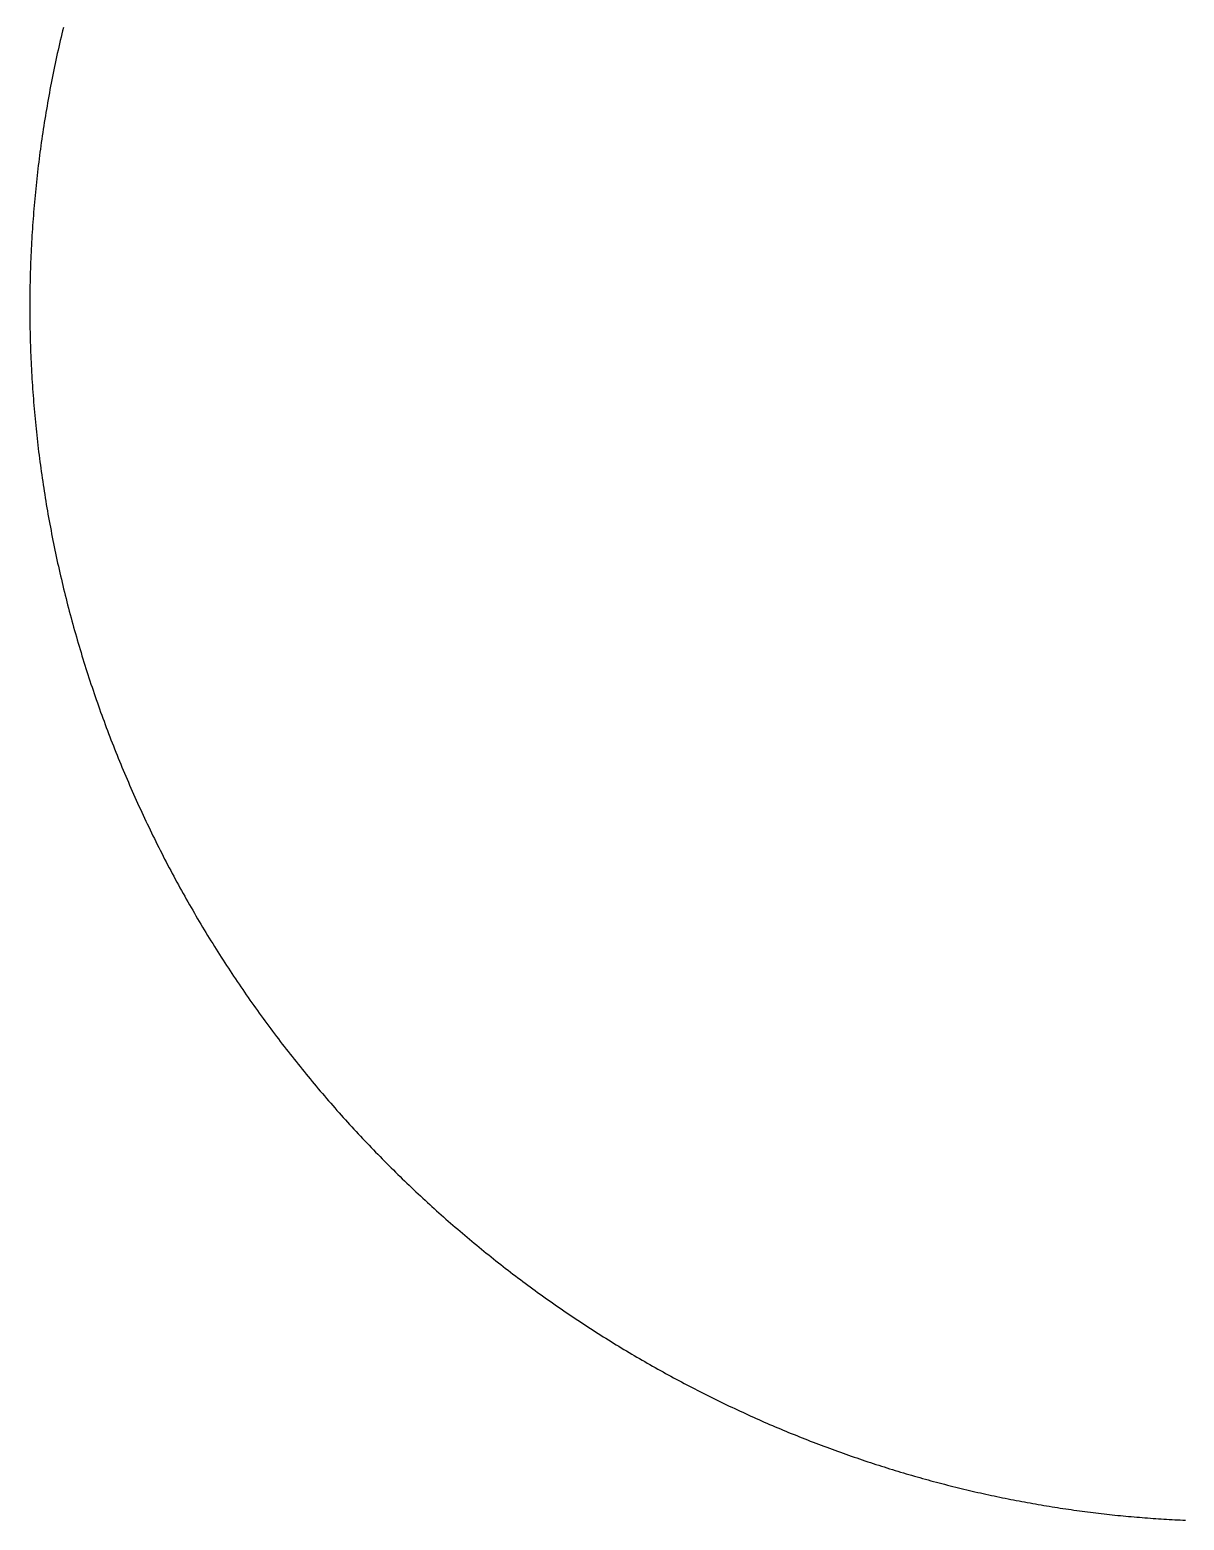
# Model space of a CAD drawing. Header units: millimetres. Extents: x -98 to 32, y -81 to 54.
# Drawn here: x -98 to -33.2, y -80.9 to 2.8 of the extents above; entities that cross this region are included whole.
import ezdxf

# ---------------------------------------------------------------- set-up
doc = ezdxf.new("R2010")
doc.units = ezdxf.units.MM

msp = doc.modelspace()

# ---------------------------------------------------------------- linework, layer by layer
for p, q in [((-96.209, 2.527), (-96.252, 2.345)), ((-96.165, 2.71), (-96.209, 2.527)), ((-96.121, 2.892), (-96.165, 2.71)), ((-96.379, 1.796), (-96.42, 1.613)), ((-96.337, 1.979), (-96.379, 1.796)), ((-96.295, 2.162), (-96.337, 1.979)), ((-96.252, 2.345), (-96.295, 2.162)), ((-96.579, 0.879), (-96.618, 0.695)), ((-96.54, 1.062), (-96.579, 0.879)), ((-96.501, 1.246), (-96.54, 1.062)), ((-96.461, 1.429), (-96.501, 1.246)), ((-96.42, 1.613), (-96.461, 1.429)), ((-96.73, 0.143), (-96.767, -0.041)), ((-96.693, 0.327), (-96.73, 0.143)), ((-96.656, 0.511), (-96.693, 0.327)), ((-96.618, 0.695), (-96.656, 0.511)), ((-96.907, -0.779), (-96.941, -0.963)), ((-96.873, -0.594), (-96.907, -0.779)), ((-96.838, -0.41), (-96.873, -0.594)), ((-96.803, -0.225), (-96.838, -0.41)), ((-96.767, -0.041), (-96.803, -0.225)), ((-97.039, -1.518), (-97.071, -1.703)), ((-97.007, -1.333), (-97.039, -1.518)), ((-96.974, -1.148), (-97.007, -1.333)), ((-96.941, -0.963), (-96.974, -1.148)), ((-97.192, -2.444), (-97.222, -2.63)), ((-97.163, -2.259), (-97.192, -2.444)), ((-97.133, -2.073), (-97.163, -2.259)), ((-97.102, -1.888), (-97.133, -2.073)), ((-97.071, -1.703), (-97.102, -1.888)), ((-97.306, -3.186), (-97.333, -3.372)), ((-97.278, -3.001), (-97.306, -3.186)), ((-97.25, -2.815), (-97.278, -3.001)), ((-97.222, -2.63), (-97.25, -2.815)), ((-97.435, -4.116), (-97.459, -4.302)), ((-97.41, -3.93), (-97.435, -4.116)), ((-97.385, -3.744), (-97.41, -3.93)), ((-97.359, -3.558), (-97.385, -3.744)), ((-97.333, -3.372), (-97.359, -3.558)), ((-97.529, -4.861), (-97.551, -5.047)), ((-97.507, -4.674), (-97.529, -4.861)), ((-97.483, -4.488), (-97.507, -4.674)), ((-97.459, -4.302), (-97.483, -4.488)), ((-97.635, -5.793), (-97.655, -5.98)), ((-97.615, -5.607), (-97.635, -5.793)), ((-97.594, -5.42), (-97.615, -5.607)), ((-97.573, -5.234), (-97.594, -5.42)), ((-97.551, -5.047), (-97.573, -5.234)), ((-97.71, -6.54), (-97.728, -6.727)), ((-97.692, -6.353), (-97.71, -6.54)), ((-97.674, -6.167), (-97.692, -6.353)), ((-97.655, -5.98), (-97.674, -6.167)), ((-97.792, -7.475), (-97.807, -7.662)), ((-97.777, -7.288), (-97.792, -7.475)), ((-97.761, -7.101), (-97.777, -7.288)), ((-97.744, -6.914), (-97.761, -7.101)), ((-97.728, -6.727), (-97.744, -6.914)), ((-97.848, -8.223), (-97.861, -8.41)), ((-97.835, -8.036), (-97.848, -8.223)), ((-97.821, -7.849), (-97.835, -8.036)), ((-97.807, -7.662), (-97.821, -7.849)), ((-97.906, -9.159), (-97.916, -9.346)), ((-97.896, -8.972), (-97.906, -9.159)), ((-97.884, -8.784), (-97.896, -8.972)), ((-97.873, -8.597), (-97.884, -8.784)), ((-97.861, -8.41), (-97.873, -8.597)), ((-97.943, -9.908), (-97.951, -10.095)), ((-97.935, -9.721), (-97.943, -9.908)), ((-97.926, -9.533), (-97.935, -9.721)), ((-97.916, -9.346), (-97.926, -9.533)), ((-97.977, -10.845), (-97.982, -11.032)), ((-97.971, -10.658), (-97.977, -10.845)), ((-97.965, -10.47), (-97.971, -10.658)), ((-97.958, -10.283), (-97.965, -10.47)), ((-97.951, -10.095), (-97.958, -10.283)), ((-97.995, -11.595), (-97.998, -11.782)), ((-97.991, -11.407), (-97.995, -11.595)), ((-97.987, -11.22), (-97.991, -11.407)), ((-97.982, -11.032), (-97.987, -11.22)), ((-98.005, -12.531), (-98.006, -12.719)), ((-98.004, -12.344), (-98.005, -12.531)), ((-98.003, -12.157), (-98.004, -12.344)), ((-98.001, -11.969), (-98.003, -12.157)), ((-97.998, -11.782), (-98.001, -11.969)), ((-98.006, -12.719), (-98.006, -12.906)), ((-98.006, -12.906), (-98.005, -13.094)), ((-98.005, -13.094), (-98.004, -13.281)), ((-98.004, -13.281), (-98.003, -13.468)), ((-98.003, -13.468), (-98.001, -13.656)), ((-98.001, -13.656), (-97.998, -13.843)), ((-97.998, -13.843), (-97.995, -14.03)), ((-97.995, -14.03), (-97.991, -14.217)), ((-97.991, -14.217), (-97.987, -14.405)), ((-97.987, -14.405), (-97.982, -14.592)), ((-97.982, -14.592), (-97.977, -14.779)), ((-97.977, -14.779), (-97.971, -14.966)), ((-97.971, -14.966), (-97.964, -15.153)), ((-97.964, -15.153), (-97.958, -15.34)), ((-97.958, -15.34), (-97.95, -15.527)), ((-97.95, -15.527), (-97.942, -15.714)), ((-97.942, -15.714), (-97.934, -15.901)), ((-97.934, -15.901), (-97.925, -16.088)), ((-97.925, -16.088), (-97.915, -16.275)), ((-97.915, -16.275), (-97.905, -16.462)), ((-97.905, -16.462), (-97.895, -16.649)), ((-97.895, -16.649), (-97.884, -16.836)), ((-97.884, -16.836), (-97.872, -17.023)), ((-97.872, -17.023), (-97.86, -17.209)), ((-97.86, -17.209), (-97.847, -17.396)), ((-97.847, -17.396), (-97.834, -17.582)), ((-97.834, -17.582), (-97.82, -17.769)), ((-97.82, -17.769), (-97.806, -17.955)), ((-97.806, -17.955), (-97.791, -18.142)), ((-97.791, -18.142), (-97.776, -18.328)), ((-97.776, -18.328), (-97.76, -18.515)), ((-97.76, -18.515), (-97.744, -18.701)), ((-97.744, -18.701), (-97.727, -18.887)), ((-97.727, -18.887), (-97.71, -19.073)), ((-97.71, -19.073), (-97.692, -19.259)), ((-97.692, -19.259), (-97.674, -19.445)), ((-97.674, -19.445), (-97.655, -19.631)), ((-97.655, -19.631), (-97.635, -19.817)), ((-97.635, -19.817), (-97.616, -20.003)), ((-97.616, -20.003), (-97.595, -20.188)), ((-97.595, -20.188), (-97.574, -20.374)), ((-97.574, -20.374), (-97.553, -20.56)), ((-97.553, -20.56), (-97.531, -20.745)), ((-97.531, -20.745), (-97.508, -20.931)), ((-97.508, -20.931), (-97.485, -21.116)), ((-97.485, -21.116), (-97.462, -21.301)), ((-97.462, -21.301), (-97.438, -21.486)), ((-97.438, -21.486), (-97.413, -21.671)), ((-97.413, -21.671), (-97.388, -21.856)), ((-97.388, -21.856), (-97.362, -22.041)), ((-97.362, -22.041), (-97.336, -22.226)), ((-97.336, -22.226), (-97.31, -22.411)), ((-97.31, -22.411), (-97.283, -22.595)), ((-97.283, -22.595), (-97.255, -22.78)), ((-97.255, -22.78), (-97.227, -22.964)), ((-97.227, -22.964), (-97.198, -23.149)), ((-97.198, -23.149), (-97.169, -23.333)), ((-97.169, -23.333), (-97.139, -23.517)), ((-97.139, -23.517), (-97.109, -23.701)), ((-97.109, -23.701), (-97.079, -23.885)), ((-97.079, -23.885), (-97.047, -24.069)), ((-97.047, -24.069), (-97.016, -24.252)), ((-97.016, -24.252), (-96.984, -24.436)), ((-96.984, -24.436), (-96.951, -24.619)), ((-96.951, -24.619), (-96.918, -24.803)), ((-96.918, -24.803), (-96.884, -24.986)), ((-96.884, -24.986), (-96.85, -25.169)), ((-96.85, -25.169), (-96.815, -25.352)), ((-96.815, -25.352), (-96.78, -25.535)), ((-96.78, -25.535), (-96.744, -25.718)), ((-96.744, -25.718), (-96.708, -25.901)), ((-96.708, -25.901), (-96.671, -26.083)), ((-96.671, -26.083), (-96.634, -26.266)), ((-96.634, -26.266), (-96.596, -26.448)), ((-96.596, -26.448), (-96.558, -26.63)), ((-96.558, -26.63), (-96.519, -26.812)), ((-96.519, -26.812), (-96.48, -26.994)), ((-96.48, -26.994), (-96.441, -27.176)), ((-96.441, -27.176), (-96.4, -27.357)), ((-96.4, -27.357), (-96.36, -27.539)), ((-96.36, -27.539), (-96.318, -27.72)), ((-96.318, -27.72), (-96.277, -27.901)), ((-96.277, -27.901), (-96.235, -28.082)), ((-96.235, -28.082), (-96.192, -28.263)), ((-96.192, -28.263), (-96.149, -28.444)), ((-96.149, -28.444), (-96.105, -28.625)), ((-96.105, -28.625), (-96.061, -28.805)), ((-96.061, -28.805), (-96.016, -28.986)), ((-96.016, -28.986), (-95.971, -29.166)), ((-95.971, -29.166), (-95.926, -29.346)), ((-95.926, -29.346), (-95.88, -29.526)), ((-95.88, -29.526), (-95.833, -29.706)), ((-95.833, -29.706), (-95.786, -29.885)), ((-95.786, -29.885), (-95.738, -30.065)), ((-95.738, -30.065), (-95.69, -30.244)), ((-95.69, -30.244), (-95.642, -30.423)), ((-95.642, -30.423), (-95.593, -30.602)), ((-95.593, -30.602), (-95.543, -30.781)), ((-95.543, -30.781), (-95.493, -30.959)), ((-95.493, -30.959), (-95.443, -31.138)), ((-95.443, -31.138), (-95.392, -31.316)), ((-95.392, -31.316), (-95.341, -31.494)), ((-95.341, -31.494), (-95.289, -31.672)), ((-95.289, -31.672), (-95.236, -31.85)), ((-95.236, -31.85), (-95.183, -32.028)), ((-95.183, -32.028), (-95.13, -32.205)), ((-95.13, -32.205), (-95.076, -32.383)), ((-95.076, -32.383), (-95.022, -32.56)), ((-95.022, -32.56), (-94.967, -32.737)), ((-94.967, -32.737), (-94.912, -32.913)), ((-94.912, -32.913), (-94.856, -33.09)), ((-94.856, -33.09), (-94.8, -33.266)), ((-94.8, -33.266), (-94.744, -33.442)), ((-94.744, -33.442), (-94.687, -33.618)), ((-94.687, -33.618), (-94.629, -33.794)), ((-94.629, -33.794), (-94.571, -33.97)), ((-94.571, -33.97), (-94.512, -34.145)), ((-94.512, -34.145), (-94.453, -34.321)), ((-94.453, -34.321), (-94.394, -34.496)), ((-94.394, -34.496), (-94.334, -34.671)), ((-94.334, -34.671), (-94.274, -34.845)), ((-94.274, -34.845), (-94.213, -35.02)), ((-94.213, -35.02), (-94.152, -35.194)), ((-94.152, -35.194), (-94.09, -35.368)), ((-94.09, -35.368), (-94.028, -35.542)), ((-94.028, -35.542), (-93.965, -35.716)), ((-93.965, -35.716), (-93.902, -35.889)), ((-93.902, -35.889), (-93.838, -36.062)), ((-93.838, -36.062), (-93.774, -36.236)), ((-93.774, -36.236), (-93.71, -36.408)), ((-93.71, -36.408), (-93.645, -36.581)), ((-93.645, -36.581), (-93.579, -36.754)), ((-93.579, -36.754), (-93.513, -36.926)), ((-93.513, -36.926), (-93.447, -37.098)), ((-93.447, -37.098), (-93.38, -37.27)), ((-93.38, -37.27), (-93.313, -37.441)), ((-93.313, -37.441), (-93.245, -37.613)), ((-93.245, -37.613), (-93.177, -37.784)), ((-93.177, -37.784), (-93.108, -37.955)), ((-93.108, -37.955), (-93.039, -38.125)), ((-93.039, -38.125), (-92.97, -38.296)), ((-92.97, -38.296), (-92.9, -38.466)), ((-92.9, -38.466), (-92.83, -38.636)), ((-92.83, -38.636), (-92.759, -38.806)), ((-92.759, -38.806), (-92.688, -38.976)), ((-92.688, -38.976), (-92.616, -39.145)), ((-92.616, -39.145), (-92.544, -39.314)), ((-92.544, -39.314), (-92.471, -39.483)), ((-92.471, -39.483), (-92.398, -39.652)), ((-92.398, -39.652), (-92.325, -39.821)), ((-92.325, -39.821), (-92.251, -39.989)), ((-92.251, -39.989), (-92.176, -40.157)), ((-92.176, -40.157), (-92.102, -40.325)), ((-92.102, -40.325), (-92.026, -40.492)), ((-92.026, -40.492), (-91.951, -40.659)), ((-91.951, -40.659), (-91.875, -40.826)), ((-91.875, -40.826), (-91.798, -40.993)), ((-91.798, -40.993), (-91.721, -41.16)), ((-91.721, -41.16), (-91.644, -41.326)), ((-91.644, -41.326), (-91.566, -41.492)), ((-91.566, -41.492), (-91.488, -41.658)), ((-91.488, -41.658), (-91.409, -41.824)), ((-91.409, -41.824), (-91.33, -41.989)), ((-91.33, -41.989), (-91.25, -42.154)), ((-91.25, -42.154), (-91.171, -42.319)), ((-91.171, -42.319), (-91.09, -42.484)), ((-91.09, -42.484), (-91.009, -42.648)), ((-91.009, -42.648), (-90.928, -42.812)), ((-90.928, -42.812), (-90.847, -42.976)), ((-90.847, -42.976), (-90.765, -43.14)), ((-90.765, -43.14), (-90.682, -43.303)), ((-90.682, -43.303), (-90.599, -43.466)), ((-90.599, -43.466), (-90.516, -43.629)), ((-90.516, -43.629), (-90.432, -43.792)), ((-90.432, -43.792), (-90.348, -43.954)), ((-90.348, -43.954), (-90.264, -44.116)), ((-90.264, -44.116), (-90.179, -44.278)), ((-90.179, -44.278), (-90.093, -44.439)), ((-90.093, -44.439), (-90.008, -44.6)), ((-90.008, -44.6), (-89.921, -44.761)), ((-89.921, -44.761), (-89.835, -44.922)), ((-89.835, -44.922), (-89.748, -45.083)), ((-89.748, -45.083), (-89.66, -45.243)), ((-89.66, -45.243), (-89.573, -45.403)), ((-89.573, -45.403), (-89.484, -45.562)), ((-89.484, -45.562), (-89.396, -45.722)), ((-89.396, -45.722), (-89.307, -45.881)), ((-89.307, -45.881), (-89.217, -46.04)), ((-89.217, -46.04), (-89.128, -46.198)), ((-89.128, -46.198), (-89.038, -46.357)), ((-89.038, -46.357), (-88.947, -46.515)), ((-88.947, -46.515), (-88.856, -46.672)), ((-88.856, -46.672), (-88.765, -46.83)), ((-88.765, -46.83), (-88.673, -46.987)), ((-88.673, -46.987), (-88.581, -47.144)), ((-88.581, -47.144), (-88.488, -47.3)), ((-88.488, -47.3), (-88.395, -47.457)), ((-88.395, -47.457), (-88.302, -47.613)), ((-88.302, -47.613), (-88.208, -47.768)), ((-88.208, -47.768), (-88.114, -47.924)), ((-88.114, -47.924), (-88.02, -48.079)), ((-88.02, -48.079), (-87.925, -48.234)), ((-87.925, -48.234), (-87.83, -48.388)), ((-87.83, -48.388), (-87.734, -48.543)), ((-87.734, -48.543), (-87.638, -48.697)), ((-87.638, -48.697), (-87.541, -48.85)), ((-87.541, -48.85), (-87.445, -49.004)), ((-87.445, -49.004), (-87.348, -49.157)), ((-87.348, -49.157), (-87.25, -49.31)), ((-87.25, -49.31), (-87.152, -49.462)), ((-87.152, -49.462), (-87.054, -49.615)), ((-87.054, -49.615), (-86.955, -49.766)), ((-86.955, -49.766), (-86.856, -49.918)), ((-86.856, -49.918), (-86.757, -50.069)), ((-86.757, -50.069), (-86.657, -50.22)), ((-86.657, -50.22), (-86.557, -50.371)), ((-86.557, -50.371), (-86.457, -50.522)), ((-86.457, -50.522), (-86.356, -50.672)), ((-86.356, -50.672), (-86.255, -50.821)), ((-86.255, -50.821), (-86.153, -50.971)), ((-86.153, -50.971), (-86.051, -51.12)), ((-86.051, -51.12), (-85.949, -51.269)), ((-85.949, -51.269), (-85.846, -51.418)), ((-85.846, -51.418), (-85.743, -51.566)), ((-85.743, -51.566), (-85.64, -51.714)), ((-85.64, -51.714), (-85.536, -51.861)), ((-85.536, -51.861), (-85.432, -52.009)), ((-85.432, -52.009), (-85.327, -52.156)), ((-85.327, -52.156), (-85.223, -52.302)), ((-85.223, -52.302), (-85.118, -52.449)), ((-85.118, -52.449), (-85.012, -52.595)), ((-85.012, -52.595), (-84.906, -52.741)), ((-84.906, -52.741), (-84.8, -52.886)), ((-84.8, -52.886), (-84.694, -53.031)), ((-84.694, -53.031), (-84.587, -53.176)), ((-84.587, -53.176), (-84.479, -53.32)), ((-84.479, -53.32), (-84.372, -53.465)), ((-84.372, -53.465), (-84.264, -53.608)), ((-84.264, -53.608), (-84.156, -53.752)), ((-84.156, -53.752), (-84.047, -53.895)), ((-84.047, -53.895), (-83.938, -54.038)), ((-83.938, -54.038), (-83.829, -54.181)), ((-83.829, -54.181), (-83.719, -54.323)), ((-83.719, -54.323), (-83.61, -54.465)), ((-83.61, -54.465), (-83.499, -54.606)), ((-83.499, -54.606), (-83.389, -54.747)), ((-83.389, -54.747), (-83.278, -54.888)), ((-83.278, -54.888), (-83.167, -55.029)), ((-83.167, -55.029), (-83.055, -55.169)), ((-83.055, -55.169), (-82.943, -55.309)), ((-82.943, -55.309), (-82.831, -55.449)), ((-82.831, -55.449), (-82.718, -55.588)), ((-82.718, -55.588), (-82.605, -55.727)), ((-82.605, -55.727), (-82.492, -55.865)), ((-82.492, -55.865), (-82.379, -56.003)), ((-82.379, -56.003), (-82.265, -56.141)), ((-82.265, -56.141), (-82.151, -56.279)), ((-82.151, -56.279), (-82.036, -56.416)), ((-82.036, -56.416), (-81.922, -56.553)), ((-81.922, -56.553), (-81.806, -56.69)), ((-81.806, -56.69), (-81.691, -56.826)), ((-81.691, -56.826), (-81.575, -56.962)), ((-81.575, -56.962), (-81.459, -57.097)), ((-81.459, -57.097), (-81.343, -57.232)), ((-81.343, -57.232), (-81.226, -57.367)), ((-81.226, -57.367), (-81.109, -57.502)), ((-81.109, -57.502), (-80.992, -57.636)), ((-80.992, -57.636), (-80.875, -57.769)), ((-80.875, -57.769), (-80.757, -57.903)), ((-80.757, -57.903), (-80.639, -58.036)), ((-80.639, -58.036), (-80.52, -58.169)), ((-80.52, -58.169), (-80.401, -58.301)), ((-80.401, -58.301), (-80.282, -58.433)), ((-80.282, -58.433), (-80.163, -58.565)), ((-80.163, -58.565), (-80.043, -58.696)), ((-80.043, -58.696), (-79.923, -58.827)), ((-79.923, -58.827), (-79.803, -58.958)), ((-79.803, -58.958), (-79.682, -59.088)), ((-79.682, -59.088), (-79.562, -59.218)), ((-79.562, -59.218), (-79.441, -59.348)), ((-79.441, -59.348), (-79.319, -59.477)), ((-79.319, -59.477), (-79.197, -59.606)), ((-79.197, -59.606), (-79.075, -59.734)), ((-79.075, -59.734), (-78.953, -59.863)), ((-78.953, -59.863), (-78.831, -59.99)), ((-78.831, -59.99), (-78.708, -60.118)), ((-78.708, -60.118), (-78.585, -60.245)), ((-78.585, -60.245), (-78.461, -60.372)), ((-78.461, -60.372), (-78.338, -60.498)), ((-78.338, -60.498), (-78.214, -60.624)), ((-78.214, -60.624), (-78.09, -60.75)), ((-78.09, -60.75), (-77.965, -60.875)), ((-77.965, -60.875), (-77.84, -61)), ((-77.84, -61), (-77.715, -61.125)), ((-77.715, -61.125), (-77.59, -61.249)), ((-77.59, -61.249), (-77.464, -61.373)), ((-77.464, -61.373), (-77.339, -61.496)), ((-77.339, -61.496), (-77.212, -61.619)), ((-77.212, -61.619), (-77.086, -61.742)), ((-77.086, -61.742), (-76.959, -61.865)), ((-76.959, -61.865), (-76.833, -61.987)), ((-76.833, -61.987), (-76.705, -62.108)), ((-76.705, -62.108), (-76.578, -62.23)), ((-76.578, -62.23), (-76.45, -62.35)), ((-76.45, -62.35), (-76.322, -62.471)), ((-76.322, -62.471), (-76.194, -62.591)), ((-76.194, -62.591), (-76.066, -62.711)), ((-76.066, -62.711), (-75.937, -62.831)), ((-75.937, -62.831), (-75.808, -62.95)), ((-75.808, -62.95), (-75.679, -63.068)), ((-75.679, -63.068), (-75.549, -63.187)), ((-75.549, -63.187), (-75.42, -63.305)), ((-75.42, -63.305), (-75.29, -63.422)), ((-75.29, -63.422), (-75.16, -63.539)), ((-75.16, -63.539), (-75.029, -63.656)), ((-75.029, -63.656), (-74.898, -63.773)), ((-74.898, -63.773), (-74.768, -63.889)), ((-74.768, -63.889), (-74.636, -64.005)), ((-74.636, -64.005), (-74.505, -64.12)), ((-74.505, -64.12), (-74.373, -64.235)), ((-74.373, -64.235), (-74.241, -64.349)), ((-74.241, -64.349), (-74.109, -64.464)), ((-74.109, -64.464), (-73.977, -64.578)), ((-73.977, -64.578), (-73.844, -64.691)), ((-73.844, -64.691), (-73.712, -64.804)), ((-73.712, -64.804), (-73.579, -64.917)), ((-73.579, -64.917), (-73.445, -65.029)), ((-73.445, -65.029), (-73.312, -65.141)), ((-73.312, -65.141), (-73.178, -65.253)), ((-73.178, -65.253), (-73.044, -65.364)), ((-73.044, -65.364), (-72.91, -65.475)), ((-72.91, -65.475), (-72.775, -65.585)), ((-72.775, -65.585), (-72.641, -65.695)), ((-72.641, -65.695), (-72.506, -65.805)), ((-72.506, -65.805), (-72.371, -65.914)), ((-72.371, -65.914), (-72.236, -66.023)), ((-72.236, -66.023), (-72.1, -66.131)), ((-72.1, -66.131), (-71.964, -66.24)), ((-71.964, -66.24), (-71.829, -66.347)), ((-71.829, -66.347), (-71.692, -66.455)), ((-71.692, -66.455), (-71.556, -66.562)), ((-71.556, -66.562), (-71.419, -66.668)), ((-71.419, -66.668), (-71.283, -66.774)), ((-71.283, -66.774), (-71.146, -66.88)), ((-71.146, -66.88), (-71.009, -66.986)), ((-71.009, -66.986), (-70.871, -67.091)), ((-70.871, -67.091), (-70.734, -67.195)), ((-70.734, -67.195), (-70.596, -67.3)), ((-70.596, -67.3), (-70.458, -67.403)), ((-70.458, -67.403), (-70.32, -67.507)), ((-70.32, -67.507), (-70.181, -67.61)), ((-70.181, -67.61), (-70.043, -67.713)), ((-70.043, -67.713), (-69.904, -67.815)), ((-69.904, -67.815), (-69.765, -67.917)), ((-69.765, -67.917), (-69.626, -68.018)), ((-69.626, -68.018), (-69.486, -68.12)), ((-69.486, -68.12), (-69.347, -68.22)), ((-69.347, -68.22), (-69.207, -68.321)), ((-69.207, -68.321), (-69.067, -68.421)), ((-69.067, -68.421), (-68.927, -68.52)), ((-68.927, -68.52), (-68.786, -68.619)), ((-68.786, -68.619), (-68.646, -68.718)), ((-68.646, -68.718), (-68.505, -68.817)), ((-68.505, -68.817), (-68.364, -68.915)), ((-68.364, -68.915), (-68.223, -69.012)), ((-68.223, -69.012), (-68.082, -69.109)), ((-68.082, -69.109), (-67.941, -69.206)), ((-67.941, -69.206), (-67.799, -69.303)), ((-67.799, -69.303), (-67.657, -69.399)), ((-67.657, -69.399), (-67.515, -69.494)), ((-67.515, -69.494), (-67.373, -69.59)), ((-67.373, -69.59), (-67.231, -69.685)), ((-67.231, -69.685), (-67.088, -69.779)), ((-67.088, -69.779), (-66.946, -69.873)), ((-66.946, -69.873), (-66.803, -69.967)), ((-66.803, -69.967), (-66.66, -70.06)), ((-66.66, -70.06), (-66.517, -70.153)), ((-66.517, -70.153), (-66.373, -70.245)), ((-66.373, -70.245), (-66.23, -70.337)), ((-66.23, -70.337), (-66.086, -70.429)), ((-66.086, -70.429), (-65.942, -70.52)), ((-65.942, -70.52), (-65.798, -70.611)), ((-65.798, -70.611), (-65.654, -70.702)), ((-65.654, -70.702), (-65.51, -70.792)), ((-65.51, -70.792), (-65.365, -70.882)), ((-65.365, -70.882), (-65.221, -70.971)), ((-65.221, -70.971), (-65.076, -71.06)), ((-65.076, -71.06), (-64.931, -71.148)), ((-64.931, -71.148), (-64.786, -71.237)), ((-64.786, -71.237), (-64.641, -71.324)), ((-64.641, -71.324), (-64.496, -71.412)), ((-64.496, -71.412), (-64.35, -71.498)), ((-64.35, -71.498), (-64.204, -71.585)), ((-64.204, -71.585), (-64.059, -71.671)), ((-64.059, -71.671), (-63.913, -71.757)), ((-63.913, -71.757), (-63.766, -71.842)), ((-63.766, -71.842), (-63.62, -71.927)), ((-63.62, -71.927), (-63.474, -72.012)), ((-63.474, -72.012), (-63.327, -72.096)), ((-63.327, -72.096), (-63.181, -72.179)), ((-63.181, -72.179), (-63.034, -72.263)), ((-63.034, -72.263), (-62.887, -72.346)), ((-62.887, -72.346), (-62.74, -72.428)), ((-62.74, -72.428), (-62.593, -72.51)), ((-62.593, -72.51), (-62.445, -72.592)), ((-62.445, -72.592), (-62.298, -72.673)), ((-62.298, -72.673), (-62.15, -72.754)), ((-62.15, -72.754), (-62.002, -72.835)), ((-62.002, -72.835), (-61.854, -72.915)), ((-61.854, -72.915), (-61.706, -72.995)), ((-61.706, -72.995), (-61.558, -73.074)), ((-61.558, -73.074), (-61.41, -73.153)), ((-61.41, -73.153), (-61.262, -73.231)), ((-61.262, -73.231), (-61.113, -73.31)), ((-61.113, -73.31), (-60.965, -73.387)), ((-60.965, -73.387), (-60.816, -73.465)), ((-60.816, -73.465), (-60.667, -73.541)), ((-60.667, -73.541), (-60.518, -73.618)), ((-60.518, -73.618), (-60.369, -73.694)), ((-60.369, -73.694), (-60.22, -73.77)), ((-60.22, -73.77), (-60.071, -73.845)), ((-60.071, -73.845), (-59.921, -73.92)), ((-59.921, -73.92), (-59.772, -73.994)), ((-59.772, -73.994), (-59.622, -74.069)), ((-59.622, -74.069), (-59.472, -74.142)), ((-59.472, -74.142), (-59.322, -74.216)), ((-59.322, -74.216), (-59.172, -74.288)), ((-59.172, -74.288), (-59.022, -74.361)), ((-59.022, -74.361), (-58.872, -74.433)), ((-58.872, -74.433), (-58.722, -74.505)), ((-58.722, -74.505), (-58.572, -74.576)), ((-58.572, -74.576), (-58.421, -74.647)), ((-58.421, -74.647), (-58.27, -74.717)), ((-58.27, -74.717), (-58.12, -74.787)), ((-58.12, -74.787), (-57.969, -74.857)), ((-57.969, -74.857), (-57.818, -74.926)), ((-57.818, -74.926), (-57.667, -74.995)), ((-57.667, -74.995), (-57.516, -75.064)), ((-57.516, -75.064), (-57.365, -75.132)), ((-57.365, -75.132), (-57.214, -75.199)), ((-57.214, -75.199), (-57.062, -75.267)), ((-57.062, -75.267), (-56.911, -75.333)), ((-56.911, -75.333), (-56.76, -75.4)), ((-56.76, -75.4), (-56.608, -75.466)), ((-56.608, -75.466), (-56.456, -75.532)), ((-56.456, -75.532), (-56.305, -75.597)), ((-56.305, -75.597), (-56.153, -75.662)), ((-56.153, -75.662), (-56.001, -75.726)), ((-56.001, -75.726), (-55.849, -75.79)), ((-55.849, -75.79), (-55.697, -75.854)), ((-55.697, -75.854), (-55.545, -75.917)), ((-55.545, -75.917), (-55.392, -75.98)), ((-55.392, -75.98), (-55.24, -76.042)), ((-55.24, -76.042), (-55.088, -76.104)), ((-55.088, -76.104), (-54.935, -76.166)), ((-54.935, -76.166), (-54.783, -76.227)), ((-54.783, -76.227), (-54.63, -76.288)), ((-54.63, -76.288), (-54.478, -76.348)), ((-54.478, -76.348), (-54.325, -76.408)), ((-54.325, -76.408), (-54.172, -76.468)), ((-54.172, -76.468), (-54.019, -76.527)), ((-54.019, -76.527), (-53.866, -76.586)), ((-53.866, -76.586), (-53.713, -76.644)), ((-53.713, -76.644), (-53.56, -76.702)), ((-53.56, -76.702), (-53.407, -76.76)), ((-53.407, -76.76), (-53.254, -76.817)), ((-53.254, -76.817), (-53.101, -76.874)), ((-53.101, -76.874), (-52.948, -76.931)), ((-52.948, -76.931), (-52.794, -76.987)), ((-52.794, -76.987), (-52.641, -77.042)), ((-52.641, -77.042), (-52.487, -77.097)), ((-52.487, -77.097), (-52.334, -77.152)), ((-52.334, -77.152), (-52.18, -77.207)), ((-52.18, -77.207), (-52.027, -77.261)), ((-52.027, -77.261), (-51.873, -77.314)), ((-51.873, -77.314), (-51.719, -77.367)), ((-51.719, -77.367), (-51.566, -77.42)), ((-51.566, -77.42), (-51.412, -77.472)), ((-51.412, -77.472), (-51.258, -77.524)), ((-51.258, -77.524), (-51.104, -77.576)), ((-51.104, -77.576), (-50.95, -77.627)), ((-50.95, -77.627), (-50.796, -77.678)), ((-50.796, -77.678), (-50.642, -77.728)), ((-50.642, -77.728), (-50.488, -77.778)), ((-50.488, -77.778), (-50.334, -77.828)), ((-50.334, -77.828), (-50.18, -77.877)), ((-50.18, -77.877), (-50.026, -77.926)), ((-50.026, -77.926), (-49.872, -77.975)), ((-49.872, -77.975), (-49.718, -78.023)), ((-49.718, -78.023), (-49.563, -78.07)), ((-49.563, -78.07), (-49.409, -78.117)), ((-49.409, -78.117), (-49.255, -78.164)), ((-49.255, -78.164), (-49.1, -78.211)), ((-49.1, -78.211), (-48.946, -78.257)), ((-48.946, -78.257), (-48.792, -78.302)), ((-48.792, -78.302), (-48.637, -78.347)), ((-48.637, -78.347), (-48.483, -78.392)), ((-48.483, -78.392), (-48.328, -78.437)), ((-48.328, -78.437), (-48.174, -78.481)), ((-48.174, -78.481), (-48.019, -78.524)), ((-48.019, -78.524), (-47.865, -78.568)), ((-47.865, -78.568), (-47.71, -78.61)), ((-47.71, -78.61), (-47.556, -78.653)), ((-47.556, -78.653), (-47.401, -78.695)), ((-47.401, -78.695), (-47.246, -78.737)), ((-47.246, -78.737), (-47.092, -78.778)), ((-47.092, -78.778), (-46.937, -78.819)), ((-46.937, -78.819), (-46.783, -78.859)), ((-46.783, -78.859), (-46.628, -78.899)), ((-46.628, -78.899), (-46.473, -78.939)), ((-46.473, -78.939), (-46.319, -78.978)), ((-46.319, -78.978), (-46.164, -79.017)), ((-46.164, -79.017), (-46.009, -79.056)), ((-46.009, -79.056), (-45.855, -79.094)), ((-45.855, -79.094), (-45.7, -79.132)), ((-45.7, -79.132), (-45.545, -79.169)), ((-45.545, -79.169), (-45.39, -79.206)), ((-45.39, -79.206), (-45.236, -79.242)), ((-45.236, -79.242), (-45.081, -79.278)), ((-45.081, -79.278), (-44.926, -79.314)), ((-44.926, -79.314), (-44.772, -79.35)), ((-44.772, -79.35), (-44.617, -79.385)), ((-44.617, -79.385), (-44.462, -79.419)), ((-44.462, -79.419), (-44.308, -79.453)), ((-44.308, -79.453), (-44.153, -79.487)), ((-44.153, -79.487), (-43.998, -79.521)), ((-43.998, -79.521), (-43.844, -79.554)), ((-43.844, -79.554), (-43.689, -79.586)), ((-43.689, -79.586), (-43.534, -79.618)), ((-43.534, -79.618), (-43.38, -79.65)), ((-43.38, -79.65), (-43.225, -79.682)), ((-43.225, -79.682), (-43.07, -79.713)), ((-43.07, -79.713), (-42.916, -79.743)), ((-42.916, -79.743), (-42.761, -79.774)), ((-42.761, -79.774), (-42.607, -79.804)), ((-42.607, -79.804), (-42.452, -79.833)), ((-42.452, -79.833), (-42.298, -79.862)), ((-42.298, -79.862), (-42.143, -79.891)), ((-42.143, -79.891), (-41.989, -79.919)), ((-41.989, -79.919), (-41.834, -79.947)), ((-41.834, -79.947), (-41.68, -79.975)), ((-41.68, -79.975), (-41.525, -80.002)), ((-41.525, -80.002), (-41.371, -80.029)), ((-41.371, -80.029), (-41.217, -80.055)), ((-41.217, -80.055), (-41.062, -80.081)), ((-41.062, -80.081), (-40.908, -80.107)), ((-40.908, -80.107), (-40.754, -80.132)), ((-40.754, -80.132), (-40.6, -80.157)), ((-40.6, -80.157), (-40.445, -80.182)), ((-40.445, -80.182), (-40.291, -80.206)), ((-40.291, -80.206), (-40.137, -80.23)), ((-40.137, -80.23), (-39.983, -80.253)), ((-39.983, -80.253), (-39.829, -80.276)), ((-39.829, -80.276), (-39.675, -80.298)), ((-39.675, -80.298), (-39.521, -80.321)), ((-39.521, -80.321), (-39.367, -80.342)), ((-39.367, -80.342), (-39.213, -80.364)), ((-39.213, -80.364), (-39.059, -80.385)), ((-39.059, -80.385), (-38.905, -80.406)), ((-38.905, -80.406), (-38.752, -80.426)), ((-38.752, -80.426), (-38.598, -80.446)), ((-38.598, -80.446), (-38.444, -80.465)), ((-38.444, -80.465), (-38.29, -80.485)), ((-38.29, -80.485), (-38.137, -80.503)), ((-38.137, -80.503), (-37.983, -80.522)), ((-37.983, -80.522), (-37.83, -80.54)), ((-37.83, -80.54), (-37.676, -80.557)), ((-37.676, -80.557), (-37.523, -80.575)), ((-37.523, -80.575), (-37.369, -80.592)), ((-37.369, -80.592), (-37.216, -80.608)), ((-37.216, -80.608), (-37.063, -80.624)), ((-37.063, -80.624), (-36.91, -80.64)), ((-36.91, -80.64), (-36.757, -80.655)), ((-36.757, -80.655), (-36.604, -80.67)), ((-36.604, -80.67), (-36.45, -80.685)), ((-36.45, -80.685), (-36.298, -80.699)), ((-36.298, -80.699), (-36.145, -80.713)), ((-36.145, -80.713), (-35.992, -80.727)), ((-35.992, -80.727), (-35.839, -80.74)), ((-35.839, -80.74), (-35.686, -80.752)), ((-35.686, -80.752), (-35.534, -80.765)), ((-35.534, -80.765), (-35.381, -80.777)), ((-35.381, -80.777), (-35.228, -80.789)), ((-35.228, -80.789), (-35.076, -80.8)), ((-35.076, -80.8), (-34.924, -80.811)), ((-34.924, -80.811), (-34.771, -80.821)), ((-34.771, -80.821), (-34.619, -80.831)), ((-34.619, -80.831), (-34.467, -80.841)), ((-34.467, -80.841), (-34.315, -80.851)), ((-34.315, -80.851), (-34.163, -80.86)), ((-34.163, -80.86), (-34.011, -80.868)), ((-34.011, -80.868), (-33.859, -80.877)), ((-33.859, -80.877), (-33.707, -80.885)), ((-33.707, -80.885), (-33.555, -80.892)), ((-33.555, -80.892), (-33.403, -80.899)), ((-33.403, -80.899), (-33.252, -80.906)), ((-33.252, -80.906), (-33.1, -80.913))]:
    msp.add_line(p, q)

doc.saveas('drawing.dxf')
